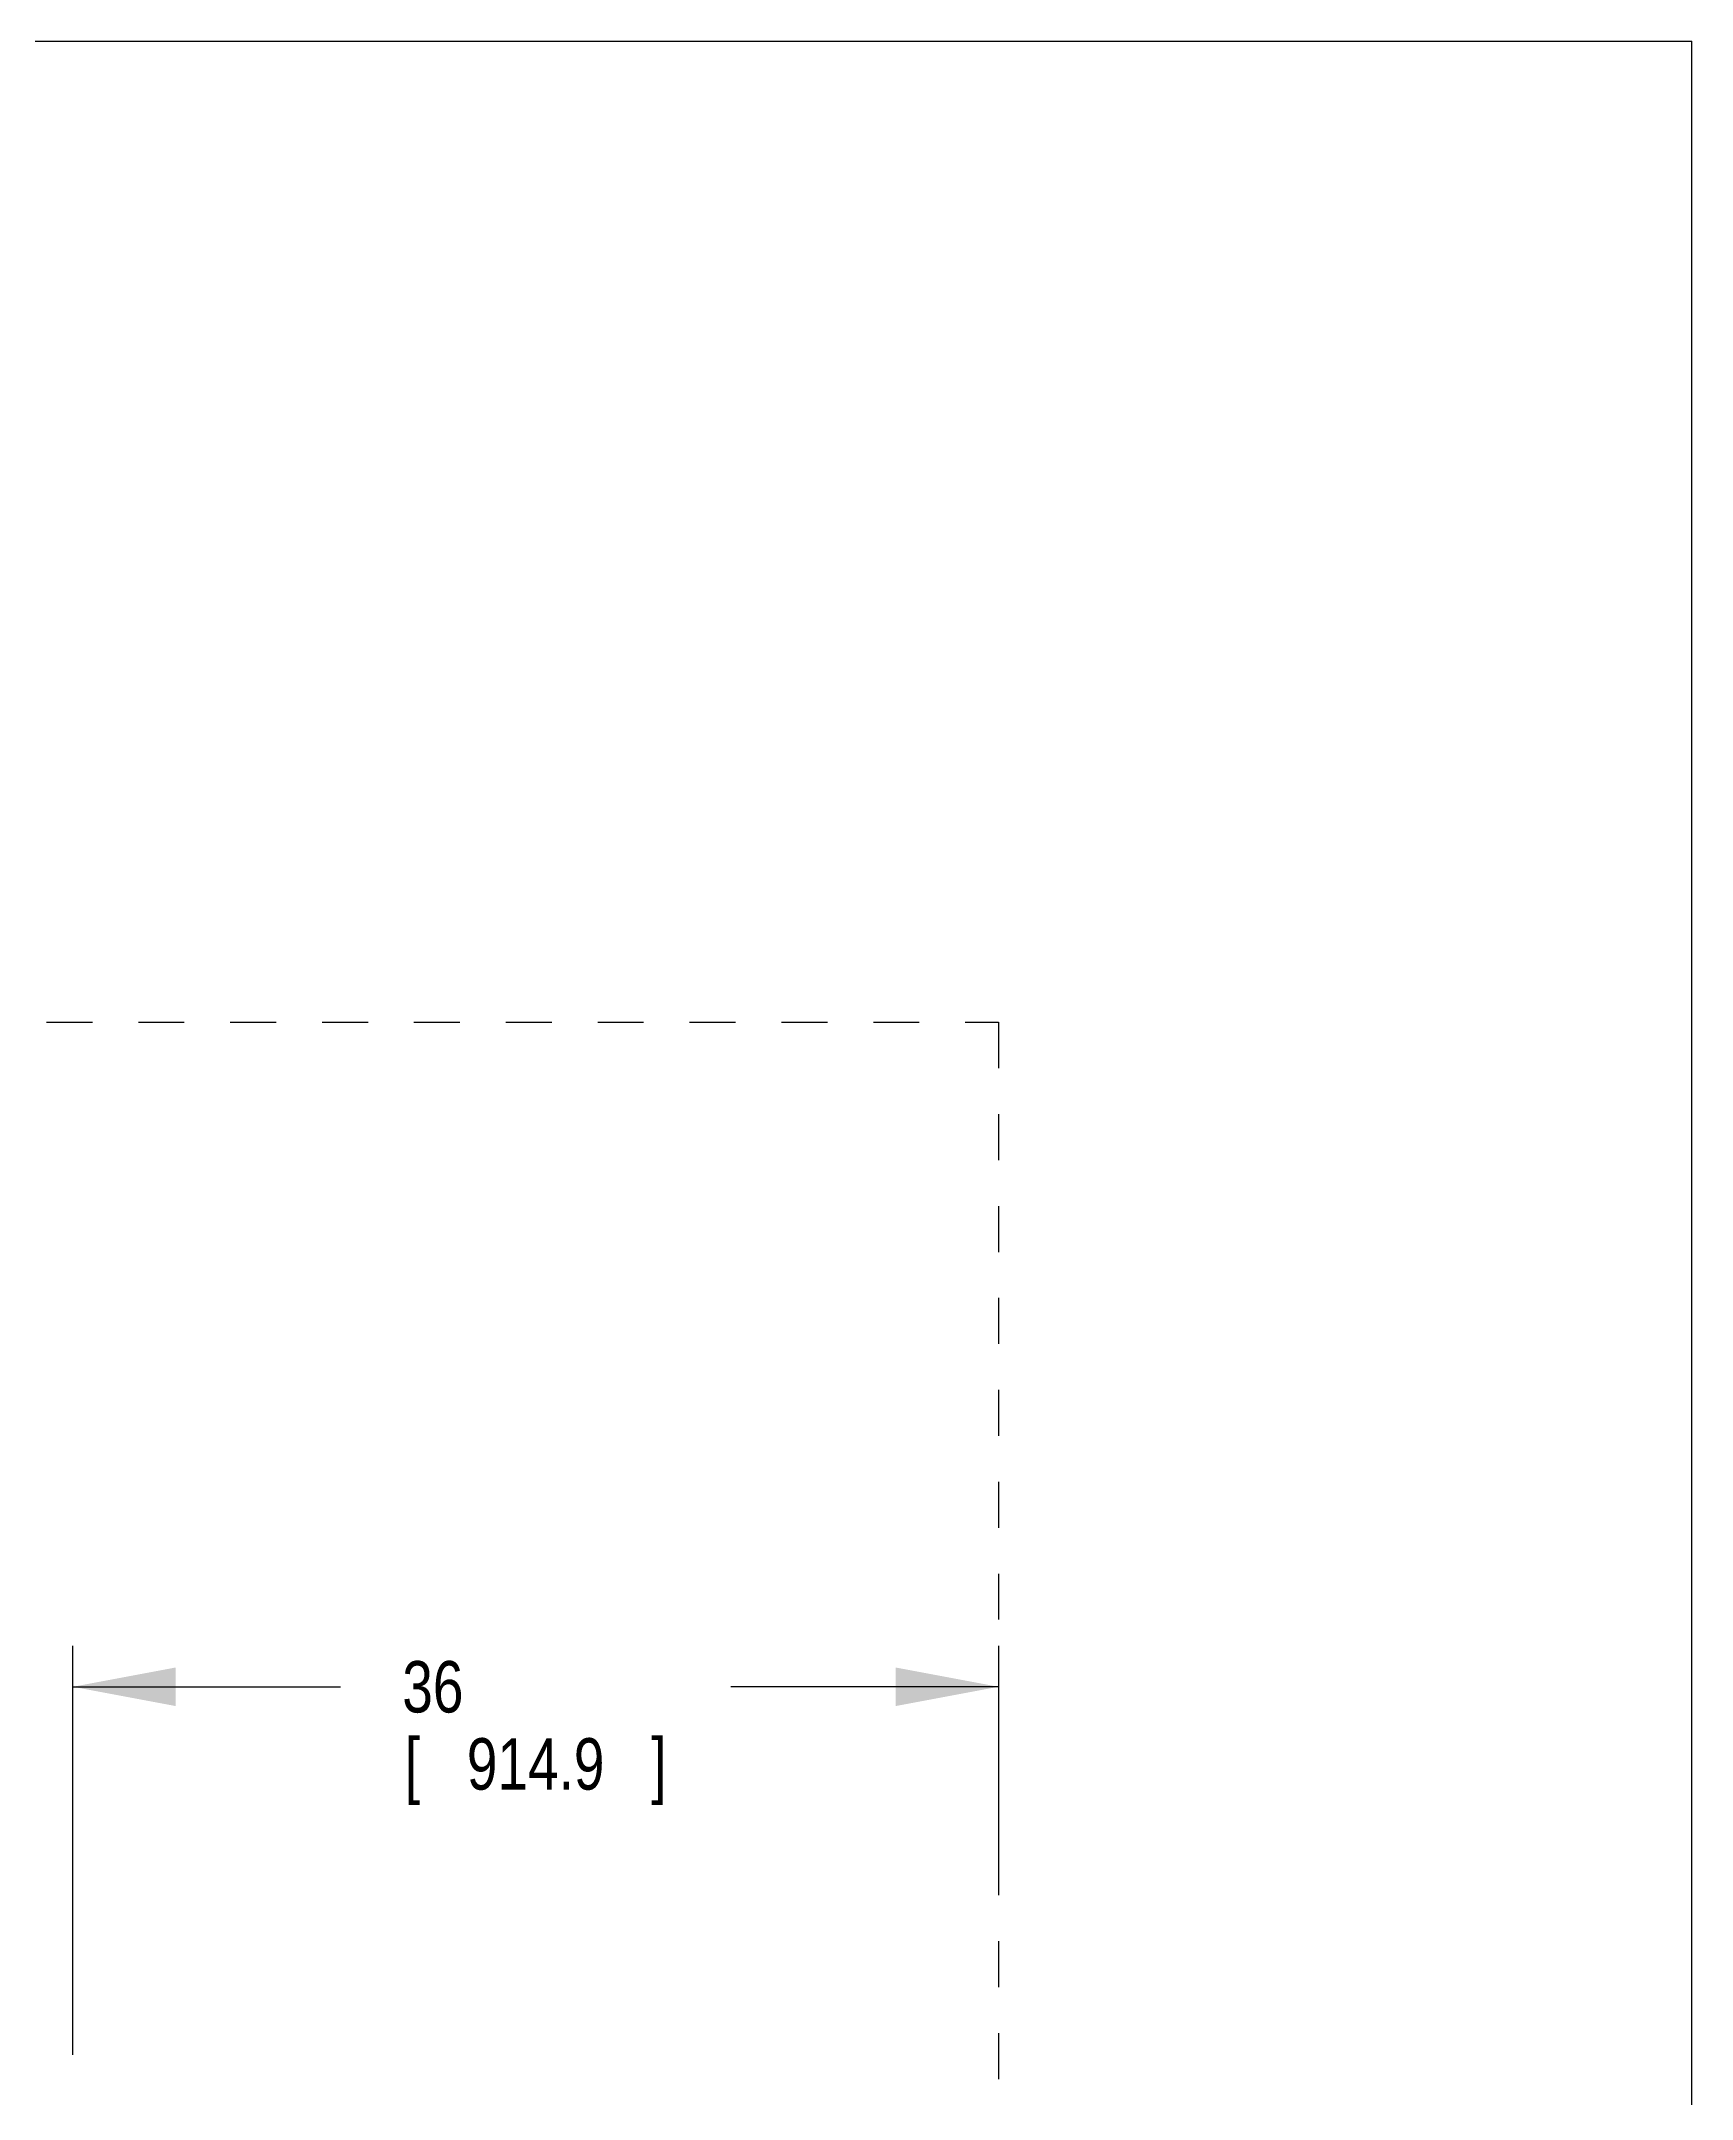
# Model space of a CAD drawing. Extents: x 0 to 325, y 0 to 250.
# Drawn here: x 260.8 to 325, y 169.9 to 250 of the extents above; entities that cross this region are included whole.
import ezdxf
from ezdxf.enums import TextEntityAlignment as Align

# ---------------------------------------------------------------- set-up
doc = ezdxf.new("R2010")
doc.units = 0
doc.header["$LTSCALE"] = 17.875
doc.linetypes.add('DASHED', pattern=[0.2, 0.1, -0.1])
doc.layers.get('0').update_dxf_attribs({"linetype": 'CONTINUOUS'})
doc.layers.add('SERVCLEAR', color=1, linetype='CONTINUOUS')
doc.layers.add('SERVCLRDIM', color=1, linetype='CONTINUOUS')
doc.styles.get("Standard").update_dxf_attribs({"font": 'txt', "width": 0.8})
doc.dimstyles.get("Standard").update_dxf_attribs({"dimtxt": 0.18, "dimasz": 0.18, "dimexe": 0.18, "dimexo": 0.0625, "dimgap": 0.09, "dimtad": 0, "dimtih": 1, "dimtoh": 1, "dimzin": 0, "dimcen": 0.09, "dimazin": 3, "dimtfac": 1, "dimtofl": 0, "dimtmove": 0, "dimatfit": 3})

# ---------------------------------------------------------------- blocks, each defined once
blk = doc.blocks.new('_FILLED')
at = {"color": 0, "linetype": 'ByBlock'}
blk.add_solid([(0, 0), (-1, 0.1875), (-1, -0.1875)], dxfattribs=at)
blk = doc.blocks.new('*D13')
at = {"layer": 'SERVCLRDIM', "color": 1, "linetype": 'CONTINUOUS'}
for p, q in [((262, 171.656), (262, 187.568)), ((298.02, 187.568), (298.02, 177.951)), ((262, 185.98), (272.41, 185.98)), ((298.02, 185.98), (287.61, 185.98))]:
    blk.add_line(p, q, dxfattribs=at)
at = {"layer": 'SERVCLRDIM', "color": 1, "linetype": 'CONTINUOUS', "xscale": 4, "yscale": 4, "zscale": 4, "rotation": 180}
blk.add_blockref('_FILLED', (262, 185.98), dxfattribs=at)
at = {"layer": 'SERVCLRDIM', "color": 1, "linetype": 'CONTINUOUS', "xscale": 4, "yscale": 4, "zscale": 4}
blk.add_blockref('_FILLED', (298.02, 185.98), dxfattribs=at)
at = {"layer": 'SERVCLRDIM', "color": 1, "linetype": 'CONTINUOUS', "width": 0.8}
for s, p in [('36', (276.01, 184.98)), ('[', (275.21, 181.98)), ('914.9', (280.01, 181.98)), (']', (284.81, 181.98))]:
    blk.add_text(s, height=2, dxfattribs=at).set_placement(p, align=Align.CENTER)

msp = doc.modelspace()

# ---------------------------------------------------------------- linework, layer by layer
at = {"color": 7, "linetype": 'CONTINUOUS'}
for p in [(0, 250), (325, 0)]:
    msp.add_line(p, (325, 250), dxfattribs=at)
at = {"layer": 'SERVCLEAR', "color": 1, "linetype": 'DASHED'}
for p, q in [((0, 211.83), (298.02, 211.83)), ((298.02, 211.83), (298.02, 41.455))]:
    msp.add_line(p, q, dxfattribs=at)

# ---------------------------------------------------------------- dimensions: what is measured, and where the dimension line sits
at = {"layer": 'SERVCLRDIM', "color": 1, "linetype": 'CONTINUOUS'}
dim = msp.add_linear_dim(base=(298.02, 185.98), p1=(262, 170.068), p2=(298.02, 176.364), dimstyle='Standard', dxfattribs=at)
dim.commit()
dim.dimension.update_dxf_attribs({"geometry": '*D13', "text_midpoint": (280.01, 184.48), "dimtype": 128})

doc.saveas('drawing.dxf')
